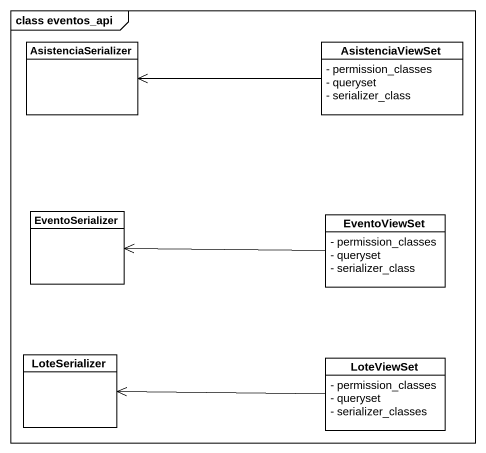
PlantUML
@startuml
mainframe class eventos_api
hide circle
hide empty members
skinparam classAttributeIconSize 0
class AsistenciaSerializer
class AsistenciaViewSet {
  - permission_classes
  - queryset
  - serializer_class
}
class EventoSerializer
class EventoViewSet {
  - permission_classes
  - queryset
  - serializer_class
}
class LoteSerializer
class LoteViewSet {
  - permission_classes
  - queryset
  - serializer_classes
}
AsistenciaViewSet -left-> AsistenciaSerializer
EventoViewSet -left-> EventoSerializer
LoteViewSet -left-> LoteSerializer
@enduml
